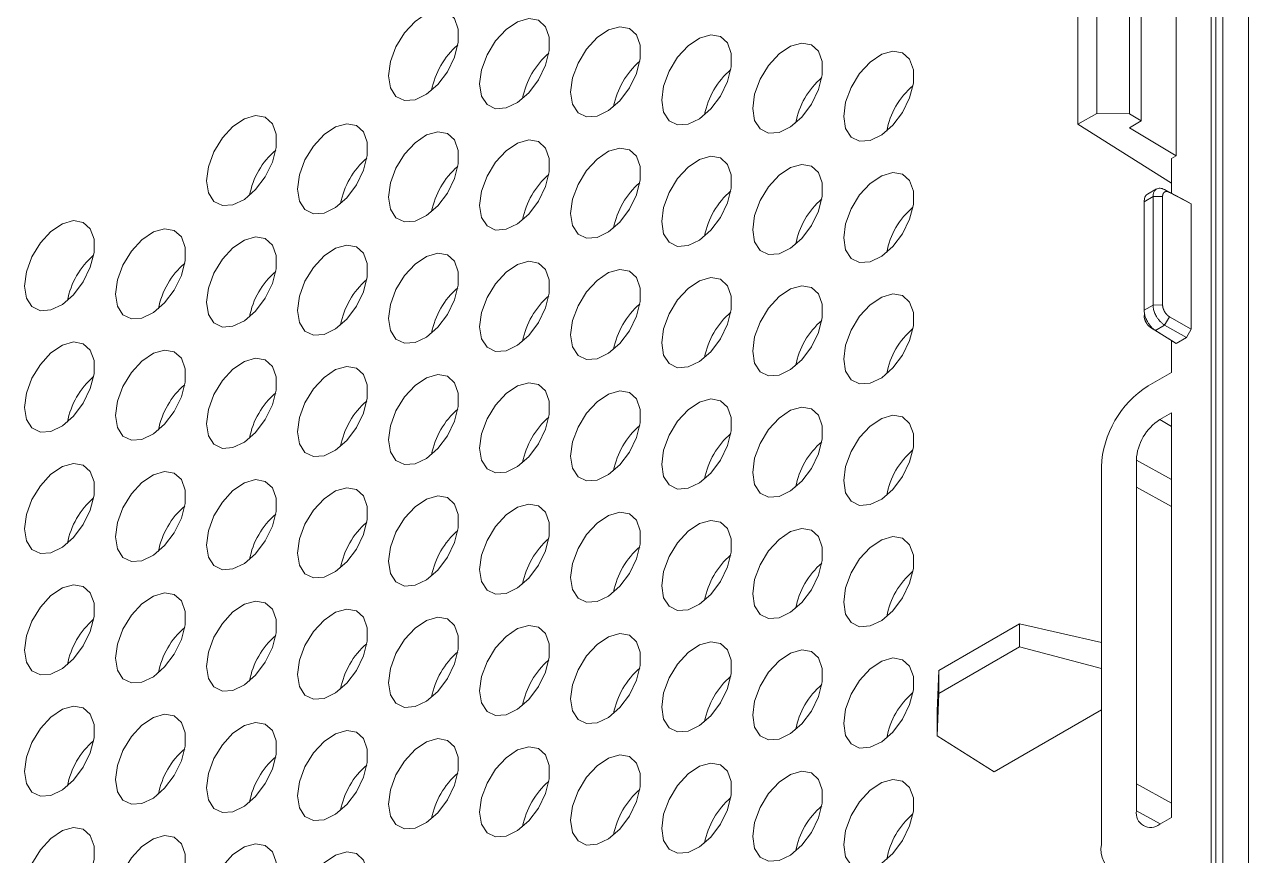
# Model space of a CAD drawing. Header units: millimetres. Extents: x 2 to 295, y 1 to 209.
# Drawn here: x 246.48 to 265.01, y 94.32 to 106.9 of the extents above; entities that cross this region are included whole.
import ezdxf

# ---------------------------------------------------------------- set-up
doc = ezdxf.new("R2010")
doc.units = ezdxf.units.MM

msp = doc.modelspace()

# ---------------------------------------------------------------- linework, layer by layer
at = {"color": 7, "linetype": 'Continuous', "lineweight": 15}
for p, q in [((264.4456, 79.1153), (264.4456, 117.4927)), ((264.6208, 79.1348), (264.6208, 117.5122)), ((264.518, 79.0754), (264.518, 117.4528)), ((265.0113, 78.8989), (265.0113, 117.2763)), ((262.713, 105.5507), (262.713, 108.8168)), ((263.208, 108.8233), (263.208, 105.5442)), ((262.4302, 108.6536), (262.4302, 105.3874)), ((263.3848, 105.4375), (263.3848, 108.7259)), ((263.9151, 104.9087), (263.9151, 108.2342)), ((262.4302, 105.3874), (262.713, 105.5507)), ((263.208, 105.5442), (262.713, 105.5507)), ((263.208, 105.5442), (263.3848, 105.4375)), ((263.208, 105.3355), (263.3848, 105.4375)), ((263.8444, 104.4952), (262.4302, 105.3874)), ((263.208, 105.3355), (263.9151, 104.9087)), ((263.8444, 104.8679), (263.9151, 104.9087)), ((263.8444, 104.3439), (263.8444, 104.8679)), ((263.6205, 104.4082), (263.4809, 104.3276)), ((263.8154, 104.3573), (263.7414, 104.3981)), ((263.7414, 104.3981), (264.071, 104.2248)), ((264.1449, 104.1839), (263.8154, 104.3573)), ((263.5664, 104.2924), (263.4314, 104.2145)), ((263.4314, 104.2145), (263.4314, 102.5723)), ((263.711, 104.2943), (263.5664, 104.2924)), ((263.5664, 102.6502), (263.5664, 104.2924)), ((263.711, 104.2943), (263.711, 102.6521)), ((264.071, 104.2248), (264.1449, 104.1839)), ((264.1449, 102.2837), (264.1449, 104.1839)), ((263.4314, 102.5723), (263.5664, 102.6502)), ((263.711, 102.6521), (263.5664, 102.6502)), ((263.4346, 102.5311), (263.4333, 102.4648)), ((263.8154, 102.474), (263.7414, 102.3477)), ((263.8154, 102.474), (264.1449, 102.2837)), ((263.6019, 102.2671), (263.5296, 102.3108)), ((263.8444, 102.1121), (263.5296, 102.3108)), ((263.7414, 102.3477), (263.6019, 102.2671)), ((264.071, 102.1575), (263.7414, 102.3477)), ((264.1449, 102.2837), (264.071, 102.1575)), ((263.6019, 102.2671), (263.9168, 102.0685)), ((263.8444, 101.6314), (263.8444, 102.1121)), ((263.9168, 102.0685), (263.8444, 102.1121)), ((264.071, 102.1575), (263.9168, 102.0685)), ((263.8444, 101.6314), (263.491, 101.4274)), ((263.6678, 100.917), (263.8444, 101.019)), ((263.8444, 94.8949), (263.8444, 101.019)), ((263.3143, 99.8964), (263.3143, 100.3047)), ((262.7839, 100.2026), (262.7839, 97.5414)), ((263.3143, 95.4054), (263.3143, 99.8964)), ((261.5465, 97.8244), (260.3215, 97.1173)), ((261.5465, 97.4774), (261.5465, 97.8244)), ((261.5465, 97.8244), (262.7839, 97.5414)), ((260.3215, 96.7702), (261.5465, 97.4774)), ((262.7839, 97.1481), (261.5465, 97.4774)), ((262.7839, 97.5414), (262.7839, 97.1481)), ((260.2969, 96.5048), (260.3215, 97.1173)), ((260.3215, 97.1173), (260.3215, 96.7702)), ((262.7839, 97.1481), (262.7839, 94.4869)), ((260.3215, 96.7702), (260.2969, 96.13)), ((260.2969, 96.13), (260.2969, 96.5048)), ((261.1609, 95.5849), (262.7839, 96.5219)), ((260.2969, 96.13), (261.1609, 95.5849)), ((263.3143, 94.9971), (263.3143, 95.4054)), ((263.8444, 94.8949), (263.6678, 94.793))]:
    msp.add_line(p, q, dxfattribs=at)
at = {"color": 1, "linetype": 'Continuous', "lineweight": 15}
for p, q in [((263.8444, 100.8105), (263.6678, 100.917)), ((263.8444, 100.0122), (263.3143, 100.3047)), ((263.8444, 99.6039), (263.3143, 99.8964)), ((263.8444, 95.113), (263.3143, 95.4054)), ((263.6759, 94.7976), (263.3143, 94.9971))]:
    msp.add_line(p, q, dxfattribs=at)
at = {"color": 7, "linetype": 'Continuous', "lineweight": 15, "flags": 128}
for points in [[(251.9955, 106.1207), (252.0242, 106.3362), (252.1073, 106.5614), (252.2357, 106.7721), (252.3956, 106.9454), (252.5696, 107.0625), (252.7388, 107.1107), (252.885, 107.0848), (252.9922, 106.9876), (253.0489, 106.8297), (253.0489, 106.6281), (252.9922, 106.4047), (252.885, 106.1837), (252.7388, 105.989), (252.5696, 105.8419), (252.3956, 105.7581), (252.2357, 105.7468), (252.1073, 105.8091), (252.0242, 105.9385), (251.9955, 106.1207)], [(253.3733, 105.9975), (253.402, 106.213), (253.4851, 106.4382), (253.6136, 106.6489), (253.7734, 106.8222), (253.9474, 106.9393), (254.1167, 106.9875), (254.2628, 106.9616), (254.37, 106.8644), (254.4267, 106.7065), (254.4267, 106.5049), (254.37, 106.2815), (254.2628, 106.0605), (254.1167, 105.8658), (253.9474, 105.7187), (253.7734, 105.6349), (253.6136, 105.6236), (253.4851, 105.6859), (253.402, 105.8153), (253.3733, 105.9975)], [(254.7511, 105.8743), (254.7799, 106.0898), (254.863, 106.315), (254.9914, 106.5257), (255.1513, 106.699), (255.3253, 106.8161), (255.4945, 106.8643), (255.6406, 106.8384), (255.7479, 106.7412), (255.8046, 106.5833), (255.8046, 106.3817), (255.7479, 106.1583), (255.6406, 105.9373), (255.4945, 105.7426), (255.3253, 105.5955), (255.1513, 105.5117), (254.9914, 105.5004), (254.863, 105.5627), (254.7799, 105.6921), (254.7511, 105.8743)], [(256.129, 105.7511), (256.1577, 105.9666), (256.2408, 106.1918), (256.3692, 106.4025), (256.5291, 106.5758), (256.7031, 106.6929), (256.8723, 106.7411), (257.0185, 106.7152), (257.1257, 106.618), (257.1824, 106.4601), (257.1824, 106.2585), (257.1257, 106.0351), (257.0185, 105.8141), (256.8723, 105.6194), (256.7031, 105.4723), (256.5291, 105.3885), (256.3692, 105.3772), (256.2408, 105.4395), (256.1577, 105.5689), (256.129, 105.7511)], [(257.5068, 105.6279), (257.5355, 105.8434), (257.6186, 106.0686), (257.7471, 106.2793), (257.907, 106.4526), (258.0809, 106.5697), (258.2502, 106.6179), (258.3963, 106.592), (258.5036, 106.4948), (258.5602, 106.3369), (258.5602, 106.1353), (258.5036, 105.9119), (258.3963, 105.6909), (258.2502, 105.4962), (258.0809, 105.3491), (257.907, 105.2653), (257.7471, 105.254), (257.6186, 105.3163), (257.5355, 105.4457), (257.5068, 105.6279)], [(258.8846, 105.5047), (258.9134, 105.7202), (258.9965, 105.9454), (259.1249, 106.1561), (259.2848, 106.3294), (259.4588, 106.4465), (259.628, 106.4947), (259.7742, 106.4688), (259.8814, 106.3716), (259.9381, 106.2137), (259.9381, 106.0121), (259.8814, 105.7887), (259.7742, 105.5677), (259.628, 105.373), (259.4588, 105.2259), (259.2848, 105.1421), (259.1249, 105.1308), (258.9965, 105.1931), (258.9134, 105.3225), (258.8846, 105.5047)], [(249.2398, 104.5299), (249.2685, 104.7454), (249.3516, 104.9706), (249.48, 105.1813), (249.6399, 105.3546), (249.8139, 105.4717), (249.9831, 105.5199), (250.1293, 105.494), (250.2365, 105.3968), (250.2932, 105.2388), (250.2932, 105.0372), (250.2365, 104.8139), (250.1293, 104.5929), (249.9831, 104.3982), (249.8139, 104.251), (249.6399, 104.1672), (249.48, 104.1559), (249.3516, 104.2183), (249.2685, 104.3477), (249.2398, 104.5299)], [(250.6176, 104.4067), (250.6464, 104.6222), (250.7294, 104.8474), (250.8579, 105.0581), (251.0178, 105.2314), (251.1917, 105.3485), (251.361, 105.3967), (251.5071, 105.3708), (251.6144, 105.2736), (251.671, 105.1156), (251.671, 104.914), (251.6144, 104.6907), (251.5071, 104.4697), (251.361, 104.275), (251.1917, 104.1278), (251.0178, 104.044), (250.8579, 104.0327), (250.7294, 104.0951), (250.6464, 104.2245), (250.6176, 104.4067)], [(251.9955, 104.2835), (252.0242, 104.499), (252.1073, 104.7242), (252.2357, 104.9349), (252.3956, 105.1082), (252.5696, 105.2253), (252.7388, 105.2735), (252.885, 105.2476), (252.9922, 105.1504), (253.0489, 104.9924), (253.0489, 104.7908), (252.9922, 104.5675), (252.885, 104.3465), (252.7388, 104.1518), (252.5696, 104.0046), (252.3956, 103.9208), (252.2357, 103.9095), (252.1073, 103.9719), (252.0242, 104.1013), (251.9955, 104.2835)], [(253.3733, 104.1603), (253.402, 104.3758), (253.4851, 104.601), (253.6136, 104.8117), (253.7734, 104.985), (253.9474, 105.1021), (254.1167, 105.1503), (254.2628, 105.1244), (254.37, 105.0272), (254.4267, 104.8692), (254.4267, 104.6677), (254.37, 104.4443), (254.2628, 104.2233), (254.1167, 104.0286), (253.9474, 103.8814), (253.7734, 103.7976), (253.6136, 103.7863), (253.4851, 103.8487), (253.402, 103.9781), (253.3733, 104.1603)], [(254.7511, 104.0371), (254.7799, 104.2526), (254.863, 104.4778), (254.9914, 104.6885), (255.1513, 104.8618), (255.3253, 104.9789), (255.4945, 105.0271), (255.6406, 105.0012), (255.7479, 104.904), (255.8046, 104.746), (255.8046, 104.5445), (255.7479, 104.3211), (255.6406, 104.1001), (255.4945, 103.9054), (255.3253, 103.7582), (255.1513, 103.6744), (254.9914, 103.6631), (254.863, 103.7255), (254.7799, 103.8549), (254.7511, 104.0371)], [(256.129, 103.9139), (256.1577, 104.1294), (256.2408, 104.3546), (256.3692, 104.5653), (256.5291, 104.7386), (256.7031, 104.8557), (256.8723, 104.9039), (257.0185, 104.878), (257.1257, 104.7808), (257.1824, 104.6228), (257.1824, 104.4213), (257.1257, 104.1979), (257.0185, 103.9769), (256.8723, 103.7822), (256.7031, 103.635), (256.5291, 103.5513), (256.3692, 103.5399), (256.2408, 103.6023), (256.1577, 103.7317), (256.129, 103.9139)], [(257.5068, 103.7907), (257.5355, 104.0062), (257.6186, 104.2314), (257.7471, 104.4421), (257.907, 104.6154), (258.0809, 104.7325), (258.2502, 104.7807), (258.3963, 104.7548), (258.5036, 104.6576), (258.5602, 104.4996), (258.5602, 104.2981), (258.5036, 104.0747), (258.3963, 103.8537), (258.2502, 103.659), (258.0809, 103.5118), (257.907, 103.4281), (257.7471, 103.4167), (257.6186, 103.4791), (257.5355, 103.6085), (257.5068, 103.7907)], [(258.8846, 103.6675), (258.9134, 103.883), (258.9965, 104.1082), (259.1249, 104.3189), (259.2848, 104.4922), (259.4588, 104.6093), (259.628, 104.6575), (259.7742, 104.6316), (259.8814, 104.5344), (259.9381, 104.3764), (259.9381, 104.1749), (259.8814, 103.9515), (259.7742, 103.7305), (259.628, 103.5358), (259.4588, 103.3886), (259.2848, 103.3049), (259.1249, 103.2935), (258.9965, 103.3559), (258.9134, 103.4853), (258.8846, 103.6675)], [(246.4841, 102.9391), (246.5128, 103.1545), (246.5959, 103.3798), (246.7244, 103.5905), (246.8842, 103.7638), (247.0582, 103.8808), (247.2275, 103.9291), (247.3736, 103.9032), (247.4808, 103.806), (247.5375, 103.648), (247.5375, 103.4464), (247.4808, 103.223), (247.3736, 103.002), (247.2275, 102.8074), (247.0582, 102.6602), (246.8842, 102.5764), (246.7244, 102.5651), (246.5959, 102.6275), (246.5128, 102.7568), (246.4841, 102.9391)], [(247.8619, 102.8159), (247.8907, 103.0313), (247.9738, 103.2566), (248.1022, 103.4673), (248.2621, 103.6406), (248.4361, 103.7576), (248.6053, 103.8059), (248.7515, 103.78), (248.8587, 103.6828), (248.9154, 103.5248), (248.9154, 103.3232), (248.8587, 103.0998), (248.7515, 102.8788), (248.6053, 102.6842), (248.4361, 102.537), (248.2621, 102.4532), (248.1022, 102.4419), (247.9738, 102.5043), (247.8907, 102.6336), (247.8619, 102.8159)], [(249.2398, 102.6927), (249.2685, 102.9081), (249.3516, 103.1334), (249.48, 103.3441), (249.6399, 103.5174), (249.8139, 103.6344), (249.9831, 103.6827), (250.1293, 103.6568), (250.2365, 103.5596), (250.2932, 103.4016), (250.2932, 103.2), (250.2365, 102.9766), (250.1293, 102.7556), (249.9831, 102.561), (249.8139, 102.4138), (249.6399, 102.33), (249.48, 102.3187), (249.3516, 102.3811), (249.2685, 102.5104), (249.2398, 102.6927)], [(250.6176, 102.5695), (250.6464, 102.7849), (250.7294, 103.0102), (250.8579, 103.2209), (251.0178, 103.3942), (251.1917, 103.5112), (251.361, 103.5595), (251.5071, 103.5336), (251.6144, 103.4364), (251.671, 103.2784), (251.671, 103.0768), (251.6144, 102.8534), (251.5071, 102.6324), (251.361, 102.4378), (251.1917, 102.2906), (251.0178, 102.2068), (250.8579, 102.1955), (250.7294, 102.2579), (250.6464, 102.3872), (250.6176, 102.5695)], [(251.9955, 102.4463), (252.0242, 102.6617), (252.1073, 102.887), (252.2357, 103.0977), (252.3956, 103.271), (252.5696, 103.3881), (252.7388, 103.4363), (252.885, 103.4104), (252.9922, 103.3132), (253.0489, 103.1552), (253.0489, 102.9536), (252.9922, 102.7302), (252.885, 102.5092), (252.7388, 102.3146), (252.5696, 102.1674), (252.3956, 102.0836), (252.2357, 102.0723), (252.1073, 102.1347), (252.0242, 102.264), (251.9955, 102.4463)], [(253.3733, 102.3231), (253.402, 102.5385), (253.4851, 102.7638), (253.6136, 102.9745), (253.7734, 103.1478), (253.9474, 103.2649), (254.1167, 103.3131), (254.2628, 103.2872), (254.37, 103.19), (254.4267, 103.032), (254.4267, 102.8304), (254.37, 102.607), (254.2628, 102.386), (254.1167, 102.1914), (253.9474, 102.0442), (253.7734, 101.9604), (253.6136, 101.9491), (253.4851, 102.0115), (253.402, 102.1408), (253.3733, 102.3231)], [(254.7511, 102.1999), (254.7799, 102.4153), (254.863, 102.6406), (254.9914, 102.8513), (255.1513, 103.0246), (255.3253, 103.1417), (255.4945, 103.1899), (255.6406, 103.164), (255.7479, 103.0668), (255.8046, 102.9088), (255.8046, 102.7072), (255.7479, 102.4838), (255.6406, 102.2628), (255.4945, 102.0682), (255.3253, 101.921), (255.1513, 101.8372), (254.9914, 101.8259), (254.863, 101.8883), (254.7799, 102.0176), (254.7511, 102.1999)], [(256.129, 102.0767), (256.1577, 102.2921), (256.2408, 102.5174), (256.3692, 102.7281), (256.5291, 102.9014), (256.7031, 103.0185), (256.8723, 103.0667), (257.0185, 103.0408), (257.1257, 102.9436), (257.1824, 102.7856), (257.1824, 102.584), (257.1257, 102.3606), (257.0185, 102.1396), (256.8723, 101.945), (256.7031, 101.7978), (256.5291, 101.714), (256.3692, 101.7027), (256.2408, 101.7651), (256.1577, 101.8944), (256.129, 102.0767)], [(257.5068, 101.9535), (257.5355, 102.1689), (257.6186, 102.3942), (257.7471, 102.6049), (257.907, 102.7782), (258.0809, 102.8953), (258.2502, 102.9435), (258.3963, 102.9176), (258.5036, 102.8204), (258.5602, 102.6624), (258.5602, 102.4608), (258.5036, 102.2374), (258.3963, 102.0164), (258.2502, 101.8218), (258.0809, 101.6746), (257.907, 101.5908), (257.7471, 101.5795), (257.6186, 101.6419), (257.5355, 101.7712), (257.5068, 101.9535)], [(258.8846, 101.8303), (258.9134, 102.0457), (258.9965, 102.271), (259.1249, 102.4817), (259.2848, 102.655), (259.4588, 102.7721), (259.628, 102.8203), (259.7742, 102.7944), (259.8814, 102.6972), (259.9381, 102.5392), (259.9381, 102.3376), (259.8814, 102.1142), (259.7742, 101.8932), (259.628, 101.6986), (259.4588, 101.5514), (259.2848, 101.4676), (259.1249, 101.4563), (258.9965, 101.5187), (258.9134, 101.648), (258.8846, 101.8303)], [(246.4841, 101.1019), (246.5128, 101.3173), (246.5959, 101.5426), (246.7244, 101.7533), (246.8842, 101.9265), (247.0582, 102.0436), (247.2275, 102.0918), (247.3736, 102.0659), (247.4808, 101.9688), (247.5375, 101.8108), (247.5375, 101.6092), (247.4808, 101.3858), (247.3736, 101.1648), (247.2275, 100.9702), (247.0582, 100.823), (246.8842, 100.7392), (246.7244, 100.7279), (246.5959, 100.7903), (246.5128, 100.9196), (246.4841, 101.1019)], [(247.8619, 100.9787), (247.8907, 101.1941), (247.9738, 101.4194), (248.1022, 101.6301), (248.2621, 101.8033), (248.4361, 101.9204), (248.6053, 101.9686), (248.7515, 101.9427), (248.8587, 101.8456), (248.9154, 101.6876), (248.9154, 101.486), (248.8587, 101.2626), (248.7515, 101.0416), (248.6053, 100.847), (248.4361, 100.6998), (248.2621, 100.616), (248.1022, 100.6047), (247.9738, 100.6671), (247.8907, 100.7964), (247.8619, 100.9787)], [(249.2398, 100.8555), (249.2685, 101.0709), (249.3516, 101.2962), (249.48, 101.5069), (249.6399, 101.6801), (249.8139, 101.7972), (249.9831, 101.8454), (250.1293, 101.8195), (250.2365, 101.7224), (250.2932, 101.5644), (250.2932, 101.3628), (250.2365, 101.1394), (250.1293, 100.9184), (249.9831, 100.7238), (249.8139, 100.5766), (249.6399, 100.4928), (249.48, 100.4815), (249.3516, 100.5439), (249.2685, 100.6732), (249.2398, 100.8555)], [(250.6176, 100.7323), (250.6464, 100.9477), (250.7294, 101.173), (250.8579, 101.3837), (251.0178, 101.5569), (251.1917, 101.674), (251.361, 101.7222), (251.5071, 101.6964), (251.6144, 101.5992), (251.671, 101.4412), (251.671, 101.2396), (251.6144, 101.0162), (251.5071, 100.7952), (251.361, 100.6006), (251.1917, 100.4534), (251.0178, 100.3696), (250.8579, 100.3583), (250.7294, 100.4207), (250.6464, 100.55), (250.6176, 100.7323)], [(251.9955, 100.6091), (252.0242, 100.8245), (252.1073, 101.0498), (252.2357, 101.2605), (252.3956, 101.4337), (252.5696, 101.5508), (252.7388, 101.599), (252.885, 101.5732), (252.9922, 101.476), (253.0489, 101.318), (253.0489, 101.1164), (252.9922, 100.893), (252.885, 100.672), (252.7388, 100.4774), (252.5696, 100.3302), (252.3956, 100.2464), (252.2357, 100.2351), (252.1073, 100.2975), (252.0242, 100.4268), (251.9955, 100.6091)], [(253.3733, 100.4859), (253.402, 100.7013), (253.4851, 100.9266), (253.6136, 101.1373), (253.7734, 101.3105), (253.9474, 101.4276), (254.1167, 101.4758), (254.2628, 101.45), (254.37, 101.3528), (254.4267, 101.1948), (254.4267, 100.9932), (254.37, 100.7698), (254.2628, 100.5488), (254.1167, 100.3542), (253.9474, 100.207), (253.7734, 100.1232), (253.6136, 100.1119), (253.4851, 100.1743), (253.402, 100.3036), (253.3733, 100.4859)], [(254.7511, 100.3627), (254.7799, 100.5781), (254.863, 100.8034), (254.9914, 101.0141), (255.1513, 101.1873), (255.3253, 101.3044), (255.4945, 101.3526), (255.6406, 101.3268), (255.7479, 101.2296), (255.8046, 101.0716), (255.8046, 100.87), (255.7479, 100.6466), (255.6406, 100.4256), (255.4945, 100.231), (255.3253, 100.0838), (255.1513, 100), (254.9914, 99.9887), (254.863, 100.0511), (254.7799, 100.1804), (254.7511, 100.3627)], [(256.129, 100.2395), (256.1577, 100.4549), (256.2408, 100.6802), (256.3692, 100.8909), (256.5291, 101.0641), (256.7031, 101.1812), (256.8723, 101.2294), (257.0185, 101.2036), (257.1257, 101.1064), (257.1824, 100.9484), (257.1824, 100.7468), (257.1257, 100.5234), (257.0185, 100.3024), (256.8723, 100.1078), (256.7031, 99.9606), (256.5291, 99.8768), (256.3692, 99.8655), (256.2408, 99.9279), (256.1577, 100.0572), (256.129, 100.2395)], [(257.5068, 100.1163), (257.5355, 100.3317), (257.6186, 100.557), (257.7471, 100.7677), (257.907, 100.9409), (258.0809, 101.058), (258.2502, 101.1062), (258.3963, 101.0804), (258.5036, 100.9832), (258.5602, 100.8252), (258.5602, 100.6236), (258.5036, 100.4002), (258.3963, 100.1792), (258.2502, 99.9846), (258.0809, 99.8374), (257.907, 99.7536), (257.7471, 99.7423), (257.6186, 99.8047), (257.5355, 99.934), (257.5068, 100.1163)], [(258.8846, 99.9931), (258.9134, 100.2085), (258.9965, 100.4338), (259.1249, 100.6445), (259.2848, 100.8177), (259.4588, 100.9348), (259.628, 100.983), (259.7742, 100.9572), (259.8814, 100.86), (259.9381, 100.702), (259.9381, 100.5004), (259.8814, 100.277), (259.7742, 100.056), (259.628, 99.8614), (259.4588, 99.7142), (259.2848, 99.6304), (259.1249, 99.6191), (258.9965, 99.6815), (258.9134, 99.8108), (258.8846, 99.9931)], [(246.4841, 99.2647), (246.5128, 99.4801), (246.5959, 99.7054), (246.7244, 99.9161), (246.8842, 100.0893), (247.0582, 100.2064), (247.2275, 100.2546), (247.3736, 100.2287), (247.4808, 100.1315), (247.5375, 99.9736), (247.5375, 99.772), (247.4808, 99.5486), (247.3736, 99.3276), (247.2275, 99.133), (247.0582, 98.9858), (246.8842, 98.902), (246.7244, 98.8907), (246.5959, 98.9531), (246.5128, 99.0824), (246.4841, 99.2647)], [(247.8619, 99.1415), (247.8907, 99.3569), (247.9738, 99.5822), (248.1022, 99.7929), (248.2621, 99.9661), (248.4361, 100.0832), (248.6053, 100.1314), (248.7515, 100.1055), (248.8587, 100.0083), (248.9154, 99.8504), (248.9154, 99.6488), (248.8587, 99.4254), (248.7515, 99.2044), (248.6053, 99.0098), (248.4361, 98.8626), (248.2621, 98.7788), (248.1022, 98.7675), (247.9738, 98.8299), (247.8907, 98.9592), (247.8619, 99.1415)], [(249.2398, 99.0183), (249.2685, 99.2337), (249.3516, 99.459), (249.48, 99.6697), (249.6399, 99.8429), (249.8139, 99.96), (249.9831, 100.0082), (250.1293, 99.9823), (250.2365, 99.8851), (250.2932, 99.7272), (250.2932, 99.5256), (250.2365, 99.3022), (250.1293, 99.0812), (249.9831, 98.8866), (249.8139, 98.7394), (249.6399, 98.6556), (249.48, 98.6443), (249.3516, 98.7067), (249.2685, 98.836), (249.2398, 99.0183)], [(250.6176, 98.8951), (250.6464, 99.1105), (250.7294, 99.3358), (250.8579, 99.5465), (251.0178, 99.7197), (251.1917, 99.8368), (251.361, 99.885), (251.5071, 99.8591), (251.6144, 99.7619), (251.671, 99.604), (251.671, 99.4024), (251.6144, 99.179), (251.5071, 98.958), (251.361, 98.7634), (251.1917, 98.6162), (251.0178, 98.5324), (250.8579, 98.5211), (250.7294, 98.5835), (250.6464, 98.7128), (250.6176, 98.8951)], [(251.9955, 98.7719), (252.0242, 98.9873), (252.1073, 99.2126), (252.2357, 99.4233), (252.3956, 99.5965), (252.5696, 99.7136), (252.7388, 99.7618), (252.885, 99.7359), (252.9922, 99.6387), (253.0489, 99.4808), (253.0489, 99.2792), (252.9922, 99.0558), (252.885, 98.8348), (252.7388, 98.6402), (252.5696, 98.493), (252.3956, 98.4092), (252.2357, 98.3979), (252.1073, 98.4603), (252.0242, 98.5896), (251.9955, 98.7719)], [(253.3733, 98.6487), (253.402, 98.8641), (253.4851, 99.0894), (253.6136, 99.3001), (253.7734, 99.4733), (253.9474, 99.5904), (254.1167, 99.6386), (254.2628, 99.6127), (254.37, 99.5155), (254.4267, 99.3576), (254.4267, 99.156), (254.37, 98.9326), (254.2628, 98.7116), (254.1167, 98.517), (253.9474, 98.3698), (253.7734, 98.286), (253.6136, 98.2747), (253.4851, 98.3371), (253.402, 98.4664), (253.3733, 98.6487)], [(254.7511, 98.5255), (254.7799, 98.7409), (254.863, 98.9662), (254.9914, 99.1769), (255.1513, 99.3501), (255.3253, 99.4672), (255.4945, 99.5154), (255.6406, 99.4895), (255.7479, 99.3923), (255.8046, 99.2344), (255.8046, 99.0328), (255.7479, 98.8094), (255.6406, 98.5884), (255.4945, 98.3938), (255.3253, 98.2466), (255.1513, 98.1628), (254.9914, 98.1515), (254.863, 98.2139), (254.7799, 98.3432), (254.7511, 98.5255)], [(256.129, 98.4023), (256.1577, 98.6177), (256.2408, 98.843), (256.3692, 99.0537), (256.5291, 99.2269), (256.7031, 99.344), (256.8723, 99.3922), (257.0185, 99.3663), (257.1257, 99.2691), (257.1824, 99.1112), (257.1824, 98.9096), (257.1257, 98.6862), (257.0185, 98.4652), (256.8723, 98.2706), (256.7031, 98.1234), (256.5291, 98.0396), (256.3692, 98.0283), (256.2408, 98.0907), (256.1577, 98.22), (256.129, 98.4023)], [(257.5068, 98.2791), (257.5355, 98.4945), (257.6186, 98.7198), (257.7471, 98.9305), (257.907, 99.1037), (258.0809, 99.2208), (258.2502, 99.269), (258.3963, 99.2431), (258.5036, 99.1459), (258.5602, 98.988), (258.5602, 98.7864), (258.5036, 98.563), (258.3963, 98.342), (258.2502, 98.1474), (258.0809, 98.0002), (257.907, 97.9164), (257.7471, 97.9051), (257.6186, 97.9675), (257.5355, 98.0968), (257.5068, 98.2791)], [(258.8846, 98.1559), (258.9134, 98.3713), (258.9965, 98.5966), (259.1249, 98.8073), (259.2848, 98.9805), (259.4588, 99.0976), (259.628, 99.1458), (259.7742, 99.1199), (259.8814, 99.0227), (259.9381, 98.8648), (259.9381, 98.6632), (259.8814, 98.4398), (259.7742, 98.2188), (259.628, 98.0242), (259.4588, 97.877), (259.2848, 97.7932), (259.1249, 97.7819), (258.9965, 97.8443), (258.9134, 97.9736), (258.8846, 98.1559)], [(246.4841, 97.4274), (246.5128, 97.6429), (246.5959, 97.8682), (246.7244, 98.0788), (246.8842, 98.2521), (247.0582, 98.3692), (247.2275, 98.4174), (247.3736, 98.3915), (247.4808, 98.2943), (247.5375, 98.1364), (247.5375, 97.9348), (247.4808, 97.7114), (247.3736, 97.4904), (247.2275, 97.2958), (247.0582, 97.1486), (246.8842, 97.0648), (246.7244, 97.0535), (246.5959, 97.1159), (246.5128, 97.2452), (246.4841, 97.4274)], [(247.8619, 97.3042), (247.8907, 97.5197), (247.9738, 97.745), (248.1022, 97.9556), (248.2621, 98.1289), (248.4361, 98.246), (248.6053, 98.2942), (248.7515, 98.2683), (248.8587, 98.1711), (248.9154, 98.0132), (248.9154, 97.8116), (248.8587, 97.5882), (248.7515, 97.3672), (248.6053, 97.1726), (248.4361, 97.0254), (248.2621, 96.9416), (248.1022, 96.9303), (247.9738, 96.9927), (247.8907, 97.122), (247.8619, 97.3042)], [(249.2398, 97.181), (249.2685, 97.3965), (249.3516, 97.6218), (249.48, 97.8324), (249.6399, 98.0057), (249.8139, 98.1228), (249.9831, 98.171), (250.1293, 98.1451), (250.2365, 98.0479), (250.2932, 97.89), (250.2932, 97.6884), (250.2365, 97.465), (250.1293, 97.244), (249.9831, 97.0494), (249.8139, 96.9022), (249.6399, 96.8184), (249.48, 96.8071), (249.3516, 96.8695), (249.2685, 96.9988), (249.2398, 97.181)], [(250.6176, 97.0579), (250.6464, 97.2733), (250.7294, 97.4986), (250.8579, 97.7092), (251.0178, 97.8825), (251.1917, 97.9996), (251.361, 98.0478), (251.5071, 98.0219), (251.6144, 97.9247), (251.671, 97.7668), (251.671, 97.5652), (251.6144, 97.3418), (251.5071, 97.1208), (251.361, 96.9262), (251.1917, 96.779), (251.0178, 96.6952), (250.8579, 96.6839), (250.7294, 96.7463), (250.6464, 96.8756), (250.6176, 97.0579)], [(251.9955, 96.9347), (252.0242, 97.1501), (252.1073, 97.3754), (252.2357, 97.586), (252.3956, 97.7593), (252.5696, 97.8764), (252.7388, 97.9246), (252.885, 97.8987), (252.9922, 97.8015), (253.0489, 97.6436), (253.0489, 97.442), (252.9922, 97.2186), (252.885, 96.9976), (252.7388, 96.803), (252.5696, 96.6558), (252.3956, 96.572), (252.2357, 96.5607), (252.1073, 96.6231), (252.0242, 96.7524), (251.9955, 96.9347)], [(253.3733, 96.8115), (253.402, 97.0269), (253.4851, 97.2522), (253.6136, 97.4628), (253.7734, 97.6361), (253.9474, 97.7532), (254.1167, 97.8014), (254.2628, 97.7755), (254.37, 97.6783), (254.4267, 97.5204), (254.4267, 97.3188), (254.37, 97.0954), (254.2628, 96.8744), (254.1167, 96.6798), (253.9474, 96.5326), (253.7734, 96.4488), (253.6136, 96.4375), (253.4851, 96.4999), (253.402, 96.6292), (253.3733, 96.8115)], [(254.7511, 96.6883), (254.7799, 96.9037), (254.863, 97.129), (254.9914, 97.3396), (255.1513, 97.5129), (255.3253, 97.63), (255.4945, 97.6782), (255.6406, 97.6523), (255.7479, 97.5551), (255.8046, 97.3972), (255.8046, 97.1956), (255.7479, 96.9722), (255.6406, 96.7512), (255.4945, 96.5566), (255.3253, 96.4094), (255.1513, 96.3256), (254.9914, 96.3143), (254.863, 96.3767), (254.7799, 96.506), (254.7511, 96.6883)], [(256.129, 96.5651), (256.1577, 96.7805), (256.2408, 97.0058), (256.3692, 97.2164), (256.5291, 97.3897), (256.7031, 97.5068), (256.8723, 97.555), (257.0185, 97.5291), (257.1257, 97.4319), (257.1824, 97.274), (257.1824, 97.0724), (257.1257, 96.849), (257.0185, 96.628), (256.8723, 96.4334), (256.7031, 96.2862), (256.5291, 96.2024), (256.3692, 96.1911), (256.2408, 96.2535), (256.1577, 96.3828), (256.129, 96.5651)], [(257.5068, 96.4419), (257.5355, 96.6573), (257.6186, 96.8826), (257.7471, 97.0932), (257.907, 97.2665), (258.0809, 97.3836), (258.2502, 97.4318), (258.3963, 97.4059), (258.5036, 97.3087), (258.5602, 97.1508), (258.5602, 96.9492), (258.5036, 96.7258), (258.3963, 96.5048), (258.2502, 96.3102), (258.0809, 96.163), (257.907, 96.0792), (257.7471, 96.0679), (257.6186, 96.1303), (257.5355, 96.2596), (257.5068, 96.4419)], [(258.8846, 96.3187), (258.9134, 96.5341), (258.9965, 96.7594), (259.1249, 96.97), (259.2848, 97.1433), (259.4588, 97.2604), (259.628, 97.3086), (259.7742, 97.2827), (259.8814, 97.1855), (259.9381, 97.0276), (259.9381, 96.826), (259.8814, 96.6026), (259.7742, 96.3816), (259.628, 96.187), (259.4588, 96.0398), (259.2848, 95.956), (259.1249, 95.9447), (258.9965, 96.0071), (258.9134, 96.1364), (258.8846, 96.3187)], [(246.4841, 95.5902), (246.5128, 95.8057), (246.5959, 96.0309), (246.7244, 96.2416), (246.8842, 96.4149), (247.0582, 96.532), (247.2275, 96.5802), (247.3736, 96.5543), (247.4808, 96.4571), (247.5375, 96.2992), (247.5375, 96.0976), (247.4808, 95.8742), (247.3736, 95.6532), (247.2275, 95.4585), (247.0582, 95.3114), (246.8842, 95.2276), (246.7244, 95.2162), (246.5959, 95.2786), (246.5128, 95.408), (246.4841, 95.5902)], [(247.8619, 95.467), (247.8907, 95.6825), (247.9738, 95.9077), (248.1022, 96.1184), (248.2621, 96.2917), (248.4361, 96.4088), (248.6053, 96.457), (248.7515, 96.4311), (248.8587, 96.3339), (248.9154, 96.176), (248.9154, 95.9744), (248.8587, 95.751), (248.7515, 95.53), (248.6053, 95.3353), (248.4361, 95.1882), (248.2621, 95.1044), (248.1022, 95.0931), (247.9738, 95.1554), (247.8907, 95.2848), (247.8619, 95.467)], [(249.2398, 95.3438), (249.2685, 95.5593), (249.3516, 95.7845), (249.48, 95.9952), (249.6399, 96.1685), (249.8139, 96.2856), (249.9831, 96.3338), (250.1293, 96.3079), (250.2365, 96.2107), (250.2932, 96.0528), (250.2932, 95.8512), (250.2365, 95.6278), (250.1293, 95.4068), (249.9831, 95.2121), (249.8139, 95.065), (249.6399, 94.9812), (249.48, 94.9699), (249.3516, 95.0322), (249.2685, 95.1616), (249.2398, 95.3438)], [(250.6176, 95.2206), (250.6464, 95.4361), (250.7294, 95.6613), (250.8579, 95.872), (251.0178, 96.0453), (251.1917, 96.1624), (251.361, 96.2106), (251.5071, 96.1847), (251.6144, 96.0875), (251.671, 95.9296), (251.671, 95.728), (251.6144, 95.5046), (251.5071, 95.2836), (251.361, 95.0889), (251.1917, 94.9418), (251.0178, 94.858), (250.8579, 94.8467), (250.7294, 94.909), (250.6464, 95.0384), (250.6176, 95.2206)], [(251.9955, 95.0974), (252.0242, 95.3129), (252.1073, 95.5381), (252.2357, 95.7488), (252.3956, 95.9221), (252.5696, 96.0392), (252.7388, 96.0874), (252.885, 96.0615), (252.9922, 95.9643), (253.0489, 95.8064), (253.0489, 95.6048), (252.9922, 95.3814), (252.885, 95.1604), (252.7388, 94.9657), (252.5696, 94.8186), (252.3956, 94.7348), (252.2357, 94.7235), (252.1073, 94.7858), (252.0242, 94.9152), (251.9955, 95.0974)], [(253.3733, 94.9742), (253.402, 95.1897), (253.4851, 95.4149), (253.6136, 95.6256), (253.7734, 95.7989), (253.9474, 95.916), (254.1167, 95.9642), (254.2628, 95.9383), (254.37, 95.8411), (254.4267, 95.6832), (254.4267, 95.4816), (254.37, 95.2582), (254.2628, 95.0372), (254.1167, 94.8425), (253.9474, 94.6954), (253.7734, 94.6116), (253.6136, 94.6003), (253.4851, 94.6626), (253.402, 94.792), (253.3733, 94.9742)], [(254.7511, 94.851), (254.7799, 95.0665), (254.863, 95.2917), (254.9914, 95.5024), (255.1513, 95.6757), (255.3253, 95.7928), (255.4945, 95.841), (255.6406, 95.8151), (255.7479, 95.7179), (255.8046, 95.56), (255.8046, 95.3584), (255.7479, 95.135), (255.6406, 94.914), (255.4945, 94.7193), (255.3253, 94.5722), (255.1513, 94.4884), (254.9914, 94.4771), (254.863, 94.5394), (254.7799, 94.6688), (254.7511, 94.851)], [(256.129, 94.7278), (256.1577, 94.9433), (256.2408, 95.1685), (256.3692, 95.3792), (256.5291, 95.5525), (256.7031, 95.6696), (256.8723, 95.7178), (257.0185, 95.6919), (257.1257, 95.5947), (257.1824, 95.4368), (257.1824, 95.2352), (257.1257, 95.0118), (257.0185, 94.7908), (256.8723, 94.5961), (256.7031, 94.449), (256.5291, 94.3652), (256.3692, 94.3539), (256.2408, 94.4162), (256.1577, 94.5456), (256.129, 94.7278)], [(257.5068, 94.6046), (257.5355, 94.8201), (257.6186, 95.0453), (257.7471, 95.256), (257.907, 95.4293), (258.0809, 95.5464), (258.2502, 95.5946), (258.3963, 95.5687), (258.5036, 95.4715), (258.5602, 95.3136), (258.5602, 95.112), (258.5036, 94.8886), (258.3963, 94.6676), (258.2502, 94.4729), (258.0809, 94.3258), (257.907, 94.242), (257.7471, 94.2307), (257.6186, 94.293), (257.5355, 94.4224), (257.5068, 94.6046)], [(258.8846, 94.4814), (258.9134, 94.6969), (258.9965, 94.9221), (259.1249, 95.1328), (259.2848, 95.3061), (259.4588, 95.4232), (259.628, 95.4714), (259.7742, 95.4455), (259.8814, 95.3483), (259.9381, 95.1904), (259.9381, 94.9888), (259.8814, 94.7654), (259.7742, 94.5444), (259.628, 94.3497), (259.4588, 94.2026), (259.2848, 94.1188), (259.1249, 94.1075), (258.9965, 94.1698), (258.9134, 94.2992), (258.8846, 94.4814)], [(246.4841, 93.753), (246.5128, 93.9685), (246.5959, 94.1937), (246.7244, 94.4044), (246.8842, 94.5777), (247.0582, 94.6948), (247.2275, 94.743), (247.3736, 94.7171), (247.4808, 94.6199), (247.5375, 94.4619), (247.5375, 94.2603), (247.4808, 94.0369), (247.3736, 93.816), (247.2275, 93.6213), (247.0582, 93.4741), (246.8842, 93.3903), (246.7244, 93.379), (246.5959, 93.4414), (246.5128, 93.5708), (246.4841, 93.753)], [(247.8619, 93.6298), (247.8907, 93.8453), (247.9738, 94.0705), (248.1022, 94.2812), (248.2621, 94.4545), (248.4361, 94.5716), (248.6053, 94.6198), (248.7515, 94.5939), (248.8587, 94.4967), (248.9154, 94.3387), (248.9154, 94.1371), (248.8587, 93.9137), (248.7515, 93.6928), (248.6053, 93.4981), (248.4361, 93.3509), (248.2621, 93.2671), (248.1022, 93.2558), (247.9738, 93.3182), (247.8907, 93.4476), (247.8619, 93.6298)], [(249.2398, 93.5066), (249.2685, 93.7221), (249.3516, 93.9473), (249.48, 94.158), (249.6399, 94.3313), (249.8139, 94.4484), (249.9831, 94.4966), (250.1293, 94.4707), (250.2365, 94.3735), (250.2932, 94.2155), (250.2932, 94.0139), (250.2365, 93.7905), (250.1293, 93.5696), (249.9831, 93.3749), (249.8139, 93.2277), (249.6399, 93.1439), (249.48, 93.1326), (249.3516, 93.195), (249.2685, 93.3244), (249.2398, 93.5066)], [(250.6176, 93.3834), (250.6464, 93.5989), (250.7294, 93.8241), (250.8579, 94.0348), (251.0178, 94.2081), (251.1917, 94.3252), (251.361, 94.3734), (251.5071, 94.3475), (251.6144, 94.2503), (251.671, 94.0923), (251.671, 93.8907), (251.6144, 93.6674), (251.5071, 93.4464), (251.361, 93.2517), (251.1917, 93.1045), (251.0178, 93.0207), (250.8579, 93.0094), (250.7294, 93.0718), (250.6464, 93.2012), (250.6176, 93.3834)]]:
    msp.add_lwpolyline(points, dxfattribs=at)
at = {"color": 7, "linetype": 'Continuous', "lineweight": 15}
for centre, radius, start, end in [((253.8223, 105.6784), 1.1974, 130.6435, 169.36187), ((255.2002, 105.5552), 1.1974, 130.6435, 169.36187), ((256.578, 105.432), 1.1974, 130.6435, 169.36187), ((257.9559, 105.3088), 1.1974, 130.6435, 169.36187), ((259.3337, 105.1856), 1.1974, 130.6435, 169.36187), ((260.7115, 105.0624), 1.1974, 130.6435, 169.36187), ((251.0667, 104.0876), 1.1974, 130.6435, 169.36187), ((252.4445, 103.9644), 1.1974, 130.6435, 169.36187), ((253.8223, 103.8412), 1.1974, 130.6435, 169.36187), ((255.2002, 103.718), 1.1974, 130.6435, 169.36187), ((256.578, 103.5948), 1.1974, 130.6435, 169.36187), ((257.9559, 103.4716), 1.1974, 130.6435, 169.36187), ((259.3337, 103.3484), 1.1974, 130.6435, 169.36187), ((260.7115, 103.2252), 1.1974, 130.6435, 169.36187), ((248.311, 102.4968), 1.1974, 130.6435, 169.36187), ((249.6888, 102.3736), 1.1974, 130.6435, 169.36187), ((251.0667, 102.2504), 1.1974, 130.6435, 169.36187), ((252.4445, 102.1272), 1.1974, 130.6435, 169.36187), ((253.8223, 102.004), 1.1974, 130.6435, 169.36187), ((255.2002, 101.8808), 1.1974, 130.6435, 169.36187), ((256.578, 101.7576), 1.1974, 130.6435, 169.36187), ((257.9559, 101.6344), 1.1974, 130.6435, 169.36187), ((259.3337, 101.5112), 1.1974, 130.6435, 169.36187), ((260.7115, 101.388), 1.1974, 130.6435, 169.36187), ((248.311, 100.6595), 1.1974, 130.6435, 169.36187), ((249.6888, 100.5363), 1.1974, 130.6435, 169.36187), ((264.3192, 100.1328), 1.5368, 122.60548, 177.39452), ((251.0667, 100.4131), 1.1974, 130.6435, 169.36187), ((252.4445, 100.2899), 1.1974, 130.6435, 169.36187), ((253.8223, 100.1667), 1.1974, 130.6435, 169.36187), ((255.2002, 100.0436), 1.1974, 130.6435, 169.36187), ((256.578, 99.9204), 1.1974, 130.6435, 169.36187), ((264.0819, 100.2697), 0.7684, 122.60548, 177.39452), ((257.9559, 99.7972), 1.1974, 130.6435, 169.36187), ((259.3337, 99.674), 1.1974, 130.6435, 169.36187), ((260.7115, 99.5508), 1.1974, 130.6435, 169.36187), ((248.311, 98.8223), 1.1974, 130.6435, 169.36187), ((249.6888, 98.6991), 1.1974, 130.6435, 169.36187), ((251.0667, 98.5759), 1.1974, 130.6435, 169.36187), ((252.4445, 98.4527), 1.1974, 130.6435, 169.36187), ((253.8223, 98.3295), 1.1974, 130.6435, 169.36187), ((255.2002, 98.2063), 1.1974, 130.6435, 169.36187), ((256.578, 98.0831), 1.1974, 130.6435, 169.36187), ((257.9559, 97.9599), 1.1974, 130.6435, 169.36187), ((259.3337, 97.8367), 1.1974, 130.6435, 169.36187), ((260.7115, 97.7135), 1.1974, 130.6435, 169.36187), ((248.311, 96.9851), 1.1974, 130.6435, 169.36187), ((249.6888, 96.8619), 1.1974, 130.6435, 169.36187), ((251.0667, 96.7387), 1.1974, 130.6435, 169.36187), ((252.4445, 96.6155), 1.1974, 130.6435, 169.36187), ((253.8223, 96.4923), 1.1974, 130.6435, 169.36187), ((255.2002, 96.3691), 1.1974, 130.6435, 169.36187), ((256.578, 96.2459), 1.1974, 130.6435, 169.36187), ((257.9559, 96.1227), 1.1974, 130.6435, 169.36187), ((259.3337, 95.9995), 1.1974, 130.6435, 169.36187), ((260.7115, 95.8763), 1.1974, 130.6435, 169.36187), ((248.311, 95.1479), 1.1974, 130.6435, 169.36187), ((249.6888, 95.0247), 1.1974, 130.6435, 169.36187), ((251.0667, 94.9015), 1.1974, 130.6435, 169.36187), ((252.4445, 94.7783), 1.1974, 130.6435, 169.36187), ((253.8223, 94.6551), 1.1974, 130.6435, 169.36187), ((255.2002, 94.5319), 1.1974, 130.6435, 169.36187), ((256.578, 94.4087), 1.1974, 130.6435, 169.36187), ((257.9559, 94.2855), 1.1974, 130.6435, 169.36187), ((259.3337, 94.1623), 1.1974, 130.6435, 169.36187), ((260.7115, 94.0391), 1.1974, 130.6435, 169.36187), ((263.5298, 94.9622), 0.2184, 170.78596, 309.20329), ((263.215, 94.4169), 0.4367, 170.78596, 309.20329)]:
    msp.add_arc(centre, radius, start, end, dxfattribs=at)
for points, knots in [([(263.4827, 104.3281), (263.4822, 104.328), (263.4627, 104.324), (263.4397, 104.2862), (263.4341, 104.238), (263.4314, 104.2145)], [0, 0, 0, 0, 0.0143834, 0.5201221, 1, 1, 1, 1]), ([(263.5664, 104.2924), (263.5666, 104.3007), (263.5672, 104.3173), (263.5715, 104.3401), (263.5785, 104.361), (263.5885, 104.3795), (263.6014, 104.395), (263.6189, 104.4086), (263.6428, 104.4183), (263.6717, 104.4204), (263.7051, 104.415), (263.7282, 104.4042), (263.7414, 104.3981)], [0, 0, 0, 0, 0.07967108, 0.16082133, 0.24345087, 0.32755978, 0.41314815, 0.50021607, 0.61929494, 0.75011639, 0.85670597, 1, 1, 1, 1]), ([(263.8154, 104.3573), (263.8145, 104.3577), (263.8128, 104.3586), (263.8094, 104.3603), (263.8054, 104.362), (263.8015, 104.3636), (263.7981, 104.3648), (263.7946, 104.3659), (263.7909, 104.367), (263.7871, 104.3678), (263.7837, 104.3685), (263.7796, 104.3691), (263.7754, 104.3695), (263.7715, 104.3696), (263.768, 104.3696), (263.7649, 104.3694), (263.7612, 104.3689), (263.7574, 104.3682), (263.7539, 104.3673), (263.7508, 104.3663), (263.7481, 104.3652), (263.7448, 104.3637), (263.7416, 104.3619), (263.7386, 104.36), (263.736, 104.3581), (263.7338, 104.3562), (263.7312, 104.3537), (263.7286, 104.351), (263.7263, 104.3481), (263.7244, 104.3453), (263.7227, 104.3427), (263.7208, 104.3394), (263.719, 104.3357), (263.7174, 104.332), (263.7162, 104.3285), (263.7151, 104.3252), (263.714, 104.3211), (263.7131, 104.3168), (263.7124, 104.3128), (263.7119, 104.3092), (263.7114, 104.3052), (263.7112, 104.3009), (263.711, 104.2971), (263.711, 104.2951), (263.711, 104.2943)], [0, 0, 0, 0, 0.0156277, 0.0312554, 0.0625084, 0.0875117, 0.1025142, 0.1250174, 0.1535917, 0.1707371, 0.1964541, 0.2178853, 0.25003, 0.2786035, 0.2957483, 0.3214644, 0.3428948, 0.3750382, 0.4036105, 0.4207545, 0.4464694, 0.4678988, 0.5000407, 0.5286115, 0.5457547, 0.5714683, 0.5928966, 0.6250369, 0.6536064, 0.6707488, 0.6964613, 0.7178886, 0.7500276, 0.7785959, 0.7957377, 0.8214493, 0.8428759, 0.8750139, 0.9000111, 0.91501, 0.9375076, 0.9687527, 0.9866081, 1, 1, 1, 1]), ([(263.7414, 102.3477), (263.7344, 102.3521), (263.7212, 102.3604), (263.7029, 102.3749), (263.6875, 102.3887), (263.667, 102.4093), (263.6428, 102.4384), (263.6129, 102.4841), (263.5875, 102.5375), (263.5696, 102.5969), (263.5674, 102.6326), (263.5664, 102.6502)], [0, 0, 0, 0, 0.0763909, 0.1435863, 0.2015827, 0.2503772, 0.3812466, 0.5004608, 0.67284, 0.8393536, 1, 1, 1, 1]), ([(263.711, 102.6521), (263.711, 102.6511), (263.711, 102.6491), (263.7112, 102.6452), (263.7115, 102.6406), (263.7119, 102.6359), (263.7124, 102.6318), (263.7131, 102.6274), (263.7139, 102.6228), (263.7148, 102.618), (263.7158, 102.6136), (263.7172, 102.6081), (263.7188, 102.6025), (263.7205, 102.5971), (263.7222, 102.5921), (263.7238, 102.5877), (263.726, 102.5822), (263.7284, 102.5765), (263.7308, 102.5712), (263.7332, 102.5663), (263.7354, 102.562), (263.7382, 102.5567), (263.7413, 102.5512), (263.7443, 102.5462), (263.7473, 102.5416), (263.75, 102.5375), (263.7534, 102.5325), (263.757, 102.5275), (263.7606, 102.5229), (263.764, 102.5187), (263.7671, 102.515), (263.771, 102.5106), (263.7751, 102.5062), (263.779, 102.5022), (263.7827, 102.4986), (263.7861, 102.4955), (263.7903, 102.4918), (263.7945, 102.4883), (263.7984, 102.4853), (263.8018, 102.4828), (263.8056, 102.4801), (263.8095, 102.4775), (263.8129, 102.4754), (263.8146, 102.4744), (263.8154, 102.474)], [0, 0, 0, 0, 0.0156237, 0.0312474, 0.0624925, 0.0874895, 0.1024884, 0.1249861, 0.1535539, 0.1706955, 0.196407, 0.2178338, 0.2499725, 0.2785411, 0.2956832, 0.3213956, 0.3428232, 0.3749631, 0.4035329, 0.4206758, 0.4463893, 0.4678179, 0.4999594, 0.5285306, 0.5456743, 0.5713891, 0.5928188, 0.6249618, 0.6535344, 0.6706789, 0.6963949, 0.7178256, 0.74997, 0.7785437, 0.7956889, 0.8214059, 0.8428372, 0.8749827, 0.8999859, 0.9149884, 0.9374916, 0.9687446, 0.9866047, 1, 1, 1, 1]), ([(263.4314, 102.5723), (263.4316, 102.5637), (263.4322, 102.5465), (263.4364, 102.5187), (263.4432, 102.4898), (263.4529, 102.46), (263.4655, 102.4298), (263.4826, 102.3962), (263.5058, 102.3593), (263.534, 102.3243), (263.5665, 102.2917), (263.589, 102.2761), (263.6019, 102.2671)], [0, 0, 0, 0, 0.0796712, 0.1608215, 0.2434512, 0.3275601, 0.4131486, 0.5002165, 0.6192954, 0.7501167, 0.8567062, 1, 1, 1, 1]), ([(263.5296, 102.3108), (263.5287, 102.3113), (263.5271, 102.3123), (263.5239, 102.3145), (263.5202, 102.3172), (263.5154, 102.3209), (263.5107, 102.3247), (263.5065, 102.3284), (263.503, 102.3318), (263.4998, 102.3349), (263.4959, 102.3389), (263.492, 102.3431), (263.4883, 102.3473), (263.485, 102.3513), (263.4821, 102.355), (263.4785, 102.3596), (263.475, 102.3645), (263.4717, 102.3693), (263.4688, 102.3737), (263.4662, 102.3778), (263.4632, 102.3829), (263.4601, 102.3882), (263.4574, 102.3934), (263.4549, 102.3981), (263.4528, 102.4025), (263.4503, 102.4078), (263.4479, 102.4134), (263.4458, 102.4188), (263.4439, 102.4237), (263.4424, 102.4281), (263.4406, 102.4336), (263.4389, 102.4392), (263.4374, 102.4445), (263.4362, 102.4494), (263.4352, 102.4537), (263.4342, 102.4591), (263.4333, 102.4643), (263.4324, 102.4705), (263.4318, 102.4766), (263.4315, 102.4821), (263.4314, 102.486), (263.4314, 102.4879), (263.4314, 102.4887)], [0, 0, 0, 0, 0.0156279, 0.0312556, 0.0625089, 0.0875123, 0.1250145, 0.1535891, 0.1707346, 0.1964518, 0.2178832, 0.2500281, 0.2786018, 0.2957468, 0.3214631, 0.3428936, 0.3750373, 0.4036097, 0.4207539, 0.446469, 0.4678985, 0.5000406, 0.5286117, 0.545755, 0.5714689, 0.5928973, 0.6250379, 0.6536076, 0.6707501, 0.6964628, 0.7178903, 0.7500295, 0.778598, 0.7957399, 0.8214517, 0.8428785, 0.8750167, 0.9000142, 0.9375071, 0.9687524, 0.986608, 1, 1, 1, 1])]:
    msp.add_open_spline(points, degree=3, knots=knots, dxfattribs=at)

doc.saveas('drawing.dxf')
